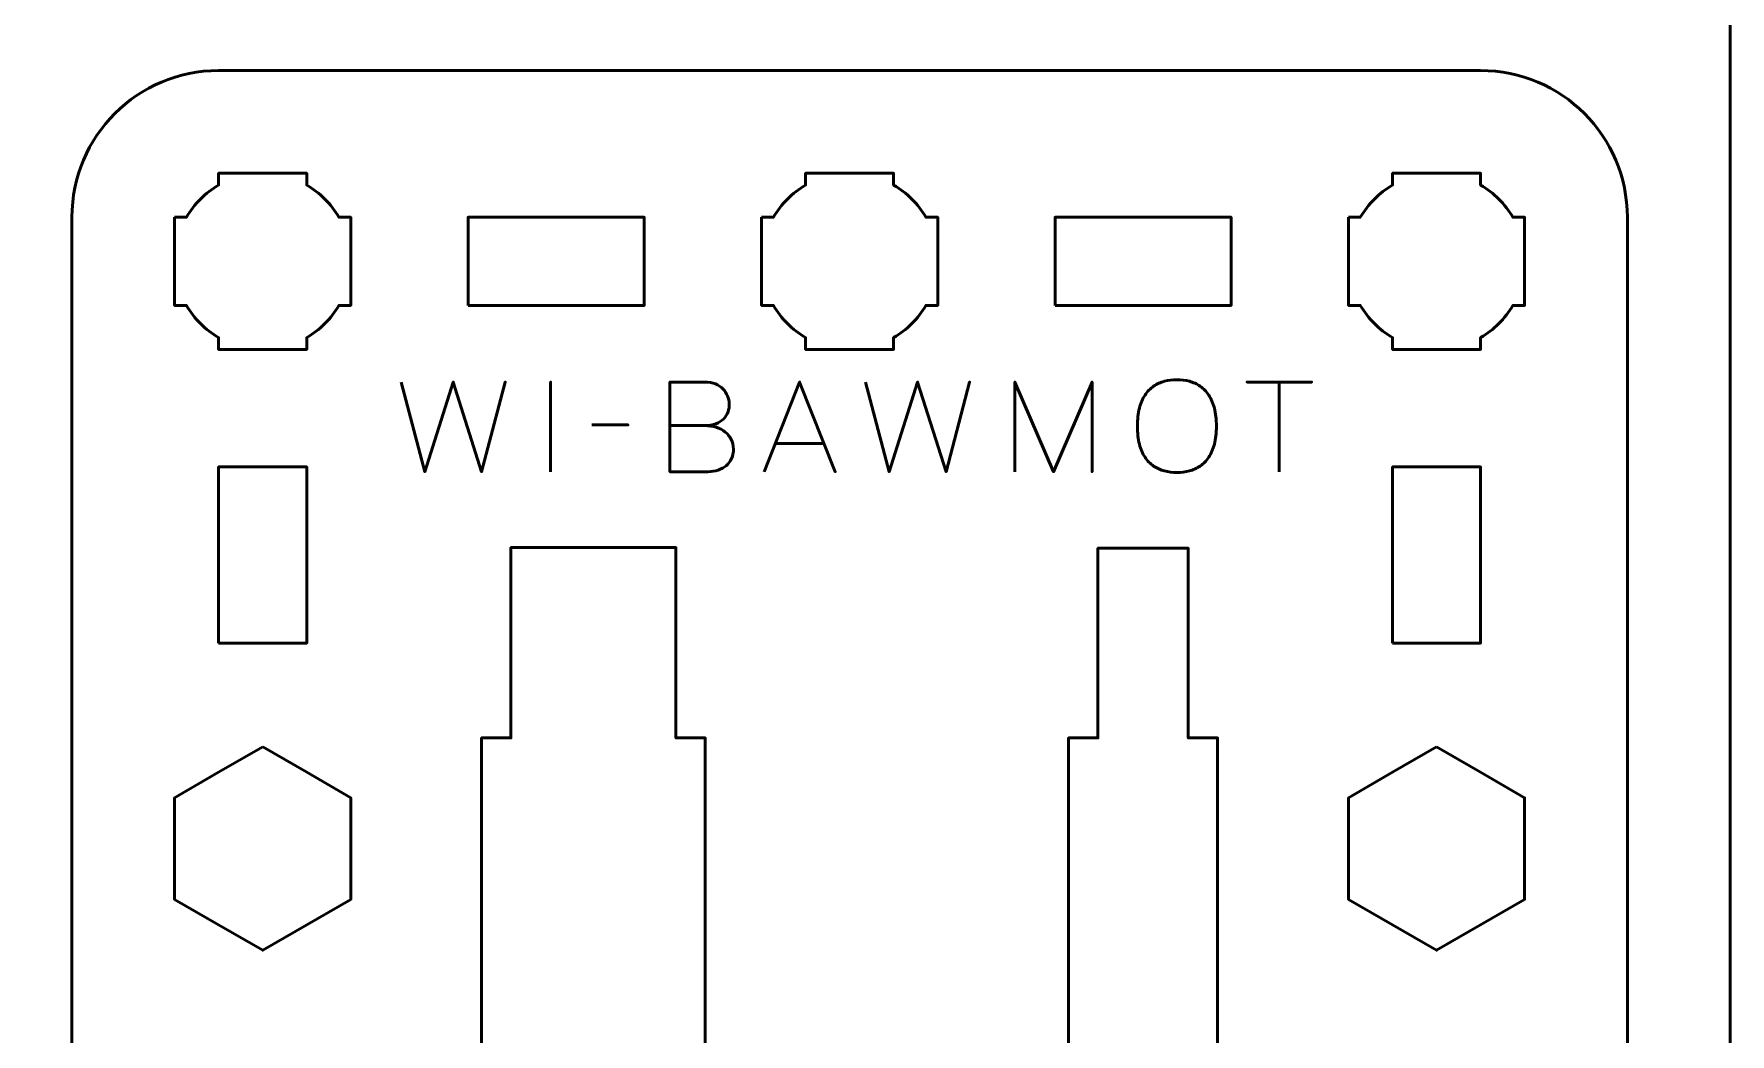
# Model space of a CAD drawing. Header units: centimetres. Extents: x -21 to 0, y -29.7 to 0.
# Drawn here: x -5.78 to 0, y -26.28 to -22.88 of the extents above; entities that cross this region are included whole.
import ezdxf

# ---------------------------------------------------------------- set-up
doc = ezdxf.new("R2010")
doc.units = ezdxf.units.CM
doc.header["$MEASUREMENT"] = 0
doc.layers.add('Layer 1', color=7, linetype='Continuous')

msp = doc.modelspace()

# ---------------------------------------------------------------- linework, layer by layer
at = {"layer": 'Layer 1', "lineweight": 53}
for points in [[(-4.3, -23.8), (-3.7, -23.8), (-3.7, -23.5), (-4.3, -23.5), (-4.3, -23.8)], [(-2.3, -23.8), (-1.7, -23.8), (-1.7, -23.5), (-2.3, -23.5), (-2.3, -23.8)], [(-5.15, -24.95), (-4.85, -24.95), (-4.85, -24.35), (-5.15, -24.35), (-5.15, -24.95)], [(-1.15, -24.95), (-0.85, -24.95), (-0.85, -24.35), (-1.15, -24.35), (-1.15, -24.95)]]:
    msp.add_lwpolyline(points, close=True, dxfattribs=at)
at = {"layer": 'Layer 1', "color": 1, "lineweight": 53}
msp.add_open_spline([(-21.00003, -29.19995), (-21.00003, -29.19995), (-21.00003, -8.29992), (-21.00003, -8.29992), (-21.00003, -8.29992), (-21.00003, -8.21709), (-20.93286, -8.14992), (-20.85003, -8.14992), (-20.85003, -8.14992), (-20.7672, -8.14992), (-20.70003, -8.08275), (-20.70003, -7.99992), (-20.70003, -7.99992), (-20.70003, -7.91709), (-20.7672, -7.84992), (-20.85003, -7.84992), (-20.85003, -7.84992), (-20.93286, -7.84992), (-21.00003, -7.78275), (-21.00003, -7.69992), (-21.00003, -7.69992), (-21.00003, -7.61709), (-20.93286, -7.54992), (-20.85003, -7.54992), (-20.85003, -7.54992), (-20.7672, -7.54992), (-20.70003, -7.48275), (-20.70003, -7.39992), (-20.70003, -7.39992), (-20.70003, -7.31709), (-20.7672, -7.24992), (-20.85003, -7.24992), (-20.85003, -7.24992), (-20.93286, -7.24992), (-21.00003, -7.18275), (-21.00003, -7.09992), (-21.00003, -7.09992), (-21.00003, -7.01709), (-20.93286, -6.94992), (-20.85003, -6.94992), (-20.85003, -6.94992), (-20.7672, -6.94992), (-20.70003, -6.88275), (-20.70003, -6.79992), (-20.70003, -6.79992), (-20.70003, -6.71709), (-20.7672, -6.64992), (-20.85003, -6.64992), (-20.85003, -6.64992), (-20.93286, -6.64992), (-21.00003, -6.58275), (-21.00003, -6.49992), (-21.00003, -6.49992), (-21.00003, -6.41709), (-20.93286, -6.34992), (-20.85003, -6.34992), (-20.85003, -6.34992), (-20.7672, -6.34992), (-20.70003, -6.28275), (-20.70003, -6.19992), (-20.70003, -6.19992), (-20.70003, -6.11709), (-20.7672, -6.04992), (-20.85003, -6.04992), (-20.85003, -6.04992), (-20.93286, -6.04992), (-21.00003, -5.98275), (-21.00003, -5.89992), (-21.00003, -5.89992), (-21.00003, -5.81709), (-20.93286, -5.74992), (-20.85003, -5.74992), (-20.85003, -5.74992), (-20.7672, -5.74992), (-20.70003, -5.68275), (-20.70003, -5.59992), (-20.70003, -5.59992), (-20.70003, -5.51709), (-20.7672, -5.44992), (-20.85003, -5.44992), (-20.85003, -5.44992), (-20.93286, -5.44992), (-21.00003, -5.38275), (-21.00003, -5.29992), (-21.00003, -5.29992), (-21.00003, -5.21709), (-20.93286, -5.14992), (-20.85003, -5.14992), (-20.85003, -5.14992), (-20.7672, -5.14992), (-20.70003, -5.08275), (-20.70003, -4.99992), (-20.70003, -4.99992), (-20.70003, -4.91709), (-20.7672, -4.84992), (-20.85003, -4.84992), (-20.85003, -4.84992), (-20.93286, -4.84992), (-21.00003, -4.78275), (-21.00003, -4.69992), (-21.00003, -4.69992), (-21.00003, -4.61709), (-20.93286, -4.54992), (-20.85003, -4.54992), (-20.85003, -4.54992), (-20.7672, -4.54992), (-20.70003, -4.48275), (-20.70003, -4.39992), (-20.70003, -4.39992), (-20.70003, -4.31709), (-20.7672, -4.24992), (-20.85003, -4.24992), (-20.85003, -4.24992), (-20.93286, -4.24992), (-21.00003, -4.18275), (-21.00003, -4.09992), (-21.00003, -4.09992), (-21.00003, -4.01709), (-20.93286, -3.94992), (-20.85003, -3.94992), (-20.85003, -3.94992), (-20.7672, -3.94992), (-20.70003, -3.88275), (-20.70003, -3.79992), (-20.70003, -3.79992), (-20.70003, -3.71709), (-20.7672, -3.64992), (-20.85003, -3.64992), (-20.85003, -3.64992), (-20.93286, -3.64992), (-21.00003, -3.58275), (-21.00003, -3.49992), (-21.00003, -3.49992), (-21.00003, -3.41709), (-20.93286, -3.34992), (-20.85003, -3.34992), (-20.85003, -3.34992), (-20.7672, -3.34992), (-20.70003, -3.28275), (-20.70003, -3.19992), (-20.70003, -3.19992), (-20.70003, -3.11709), (-20.7672, -3.04992), (-20.85003, -3.04992), (-20.85003, -3.04992), (-20.93286, -3.04992), (-21.00003, -2.98275), (-21.00003, -2.89992), (-21.00003, -2.89992), (-21.00003, -2.81709), (-20.93286, -2.74992), (-20.85003, -2.74992), (-20.85003, -2.74992), (-20.7672, -2.74992), (-20.70003, -2.68275), (-20.70003, -2.59992), (-20.70003, -2.59992), (-20.70003, -2.51709), (-20.7672, -2.44992), (-20.85003, -2.44992), (-20.85003, -2.44992), (-20.93286, -2.44992), (-21.00003, -2.38275), (-21.00003, -2.29992), (-21.00003, -2.29992), (-21.00003, -2.21709), (-20.93286, -2.14992), (-20.85003, -2.14992), (-20.85003, -2.14992), (-20.7672, -2.14992), (-20.70003, -2.08275), (-20.70003, -1.99992), (-20.70003, -1.99992), (-20.70003, -1.91709), (-20.7672, -1.84992), (-20.85003, -1.84992), (-20.85003, -1.84992), (-20.93286, -1.84992), (-21.00003, -1.78275), (-21.00003, -1.69992), (-21.00003, -1.69992), (-21.00003, -1.61709), (-20.93286, -1.54992), (-20.85003, -1.54992), (-20.85003, -1.54992), (-20.7672, -1.54992), (-20.70003, -1.48275), (-20.70003, -1.39992), (-20.70003, -1.39992), (-20.70003, -1.31709), (-20.7672, -1.24992), (-20.85003, -1.24992), (-20.85003, -1.24992), (-20.93286, -1.24992), (-21.00003, -1.18275), (-21.00003, -1.09992), (-21.00003, -1.09992), (-21.00003, -1.09992), (-21.00003, -0.49992), (-21.00003, -0.49992), (-21.00003, -0.49992), (-21.00003, -0.22295), (-20.77694, 0.00004), (-20.49994, 0.00004), (-20.49994, 0.00004), (-20.49994, 0.00004), (-0.50008, 0.00004), (-0.50008, 0.00004), (-0.50008, 0.00004), (-0.22294, 0.00004), (0.00002, -0.22295), (0.00002, -0.49992), (0.00002, -0.49992), (0.00002, -0.49992), (0.00002, -29.19995), (0.00002, -29.19995), (0.00002, -29.19995), (0.00002, -29.47695), (-0.22294, -29.70004), (-0.50008, -29.70004), (-0.50008, -29.70004), (-0.50008, -29.70004), (-20.49994, -29.70004), (-20.49994, -29.70004), (-20.49994, -29.70004), (-20.77694, -29.70004), (-21.00003, -29.47695), (-21.00003, -29.19995)], degree=3, knots=[0, 0, 0, 0, 0.0175439, 0.0175439, 0.0175439, 0.0175439, 0.0350877, 0.0350877, 0.0350877, 0.0350877, 0.0526316, 0.0526316, 0.0526316, 0.0526316, 0.0701754, 0.0701754, 0.0701754, 0.0701754, 0.0877193, 0.0877193, 0.0877193, 0.0877193, 0.1052632, 0.1052632, 0.1052632, 0.1052632, 0.122807, 0.122807, 0.122807, 0.122807, 0.1403509, 0.1403509, 0.1403509, 0.1403509, 0.1578947, 0.1578947, 0.1578947, 0.1578947, 0.1754386, 0.1754386, 0.1754386, 0.1754386, 0.1929825, 0.1929825, 0.1929825, 0.1929825, 0.2105263, 0.2105263, 0.2105263, 0.2105263, 0.2280702, 0.2280702, 0.2280702, 0.2280702, 0.245614, 0.245614, 0.245614, 0.245614, 0.2631579, 0.2631579, 0.2631579, 0.2631579, 0.2807018, 0.2807018, 0.2807018, 0.2807018, 0.2982456, 0.2982456, 0.2982456, 0.2982456, 0.3157895, 0.3157895, 0.3157895, 0.3157895, 0.3333333, 0.3333333, 0.3333333, 0.3333333, 0.3508772, 0.3508772, 0.3508772, 0.3508772, 0.3684211, 0.3684211, 0.3684211, 0.3684211, 0.3859649, 0.3859649, 0.3859649, 0.3859649, 0.4035088, 0.4035088, 0.4035088, 0.4035088, 0.4210526, 0.4210526, 0.4210526, 0.4210526, 0.4385965, 0.4385965, 0.4385965, 0.4385965, 0.4561404, 0.4561404, 0.4561404, 0.4561404, 0.4736842, 0.4736842, 0.4736842, 0.4736842, 0.4912281, 0.4912281, 0.4912281, 0.4912281, 0.5087719, 0.5087719, 0.5087719, 0.5087719, 0.5263158, 0.5263158, 0.5263158, 0.5263158, 0.5438596, 0.5438596, 0.5438596, 0.5438596, 0.5614035, 0.5614035, 0.5614035, 0.5614035, 0.5789474, 0.5789474, 0.5789474, 0.5789474, 0.5964912, 0.5964912, 0.5964912, 0.5964912, 0.6140351, 0.6140351, 0.6140351, 0.6140351, 0.6315789, 0.6315789, 0.6315789, 0.6315789, 0.6491228, 0.6491228, 0.6491228, 0.6491228, 0.6666667, 0.6666667, 0.6666667, 0.6666667, 0.6842105, 0.6842105, 0.6842105, 0.6842105, 0.7017544, 0.7017544, 0.7017544, 0.7017544, 0.7192982, 0.7192982, 0.7192982, 0.7192982, 0.7368421, 0.7368421, 0.7368421, 0.7368421, 0.754386, 0.754386, 0.754386, 0.754386, 0.7719298, 0.7719298, 0.7719298, 0.7719298, 0.7894737, 0.7894737, 0.7894737, 0.7894737, 0.8070175, 0.8070175, 0.8070175, 0.8070175, 0.8245614, 0.8245614, 0.8245614, 0.8245614, 0.8421053, 0.8421053, 0.8421053, 0.8421053, 0.8596491, 0.8596491, 0.8596491, 0.8596491, 0.877193, 0.877193, 0.877193, 0.877193, 0.8947368, 0.8947368, 0.8947368, 0.8947368, 0.9122807, 0.9122807, 0.9122807, 0.9122807, 0.9298246, 0.9298246, 0.9298246, 0.9298246, 0.9473684, 0.9473684, 0.9473684, 0.9473684, 0.9649123, 0.9649123, 0.9649123, 0.9649123, 0.9824561, 0.9824561, 0.9824561, 0.9824561, 1, 1, 1, 1], dxfattribs=at)
at = {"layer": 'Layer 1', "color": 3, "lineweight": 53}
msp.add_open_spline([(-1.746, -28.3), (-1.746, -28.3), (-0.85, -28.3), (-0.85, -28.3), (-0.85, -28.3), (-0.57391, -28.3), (-0.35, -28.07609), (-0.35, -27.8), (-0.35, -27.8), (-0.35, -27.8), (-0.35, -23.5), (-0.35, -23.5), (-0.35, -23.5), (-0.35, -23.22391), (-0.57391, -23), (-0.85, -23), (-0.85, -23), (-0.85, -23), (-5.15, -23), (-5.15, -23), (-5.15, -23), (-5.42609, -23), (-5.65, -23.22391), (-5.65, -23.5), (-5.65, -23.5), (-5.65, -23.5), (-5.65, -27.8), (-5.65, -27.8), (-5.65, -27.8), (-5.65, -28.07609), (-5.42609, -28.3), (-5.15, -28.3), (-5.15, -28.3), (-5.15, -28.3), (-5.15, -28.3), (-5.15, -28.3), (-5.15, -28.3), (-5.15, -28.21717), (-5.08283, -28.15), (-5, -28.15), (-5, -28.15), (-4.91717, -28.15), (-4.85, -28.21717), (-4.85, -28.3), (-4.85, -28.3), (-4.85, -28.3), (-4.508, -28.3), (-4.508, -28.3), (-4.508, -28.3), (-4.508, -28.3), (-4.508, -26.92699), (-4.508, -26.92699), (-4.508, -26.92699), (-4.508, -26.92699), (-4.762, -26.92699), (-4.762, -26.92699), (-4.762, -26.92699), (-4.762, -26.92699), (-4.762, -26.67299), (-4.762, -26.67299), (-4.762, -26.67299), (-4.762, -26.67299), (-4.254, -26.67299), (-4.254, -26.67299), (-4.254, -26.67299), (-4.254, -26.67299), (-4.254, -25.27299), (-4.254, -25.27299), (-4.254, -25.27299), (-4.254, -25.27299), (-4.154, -25.27302), (-4.154, -25.27302), (-4.154, -25.27302), (-4.154, -25.27302), (-4.154, -25.04998), (-4.154, -25.04998), (-4.154, -25.04998), (-4.154, -25.04998), (-4.154, -24.625), (-4.154, -24.625), (-4.154, -24.625), (-4.154, -24.625), (-3.592, -24.62501), (-3.592, -24.62501), (-3.592, -24.62501), (-3.592, -24.62501), (-3.592, -25.04998), (-3.592, -25.04998), (-3.592, -25.04998), (-3.592, -25.04998), (-3.592, -25.27302), (-3.592, -25.27302), (-3.592, -25.27302), (-3.592, -25.27302), (-3.492, -25.27299), (-3.492, -25.27299), (-3.492, -25.27299), (-3.492, -25.27299), (-3.492, -26.67299), (-3.492, -26.67299), (-3.492, -26.67299), (-3.492, -26.67299), (-3.238, -26.67299), (-3.238, -26.67299), (-3.238, -26.67299), (-3.238, -26.67299), (-3.238, -26.92699), (-3.238, -26.92699), (-3.238, -26.92699), (-3.238, -26.92699), (-3.492, -26.92699), (-3.492, -26.92699), (-3.492, -26.92699), (-3.492, -26.92699), (-3.492, -28.3), (-3.492, -28.3), (-3.492, -28.3), (-3.492, -28.3), (-2.254, -28.3), (-2.254, -28.3), (-2.254, -28.3), (-2.254, -28.3), (-2.254, -26.92699), (-2.254, -26.92699), (-2.254, -26.92699), (-2.254, -26.92699), (-2.508, -26.92699), (-2.508, -26.92699), (-2.508, -26.92699), (-2.508, -26.92699), (-2.508, -26.67299), (-2.508, -26.67299), (-2.508, -26.67299), (-2.508, -26.67299), (-2.254, -26.67299), (-2.254, -26.67299), (-2.254, -26.67299), (-2.254, -26.67299), (-2.254, -25.27299), (-2.254, -25.27299), (-2.254, -25.27299), (-2.254, -25.27299), (-2.154, -25.27302), (-2.154, -25.27302), (-2.154, -25.27302), (-2.154, -25.27302), (-2.154, -25.04998), (-2.154, -25.04998), (-2.154, -25.04998), (-2.154, -25.04998), (-2.15399, -24.627), (-2.15399, -24.627), (-2.15399, -24.627), (-2.15399, -24.627), (-1.84599, -24.62701), (-1.84599, -24.62701), (-1.84599, -24.62701), (-1.84599, -24.62701), (-1.846, -25.04998), (-1.846, -25.04998), (-1.846, -25.04998), (-1.846, -25.04998), (-1.846, -25.27302), (-1.846, -25.27302), (-1.846, -25.27302), (-1.846, -25.27302), (-1.746, -25.27299), (-1.746, -25.27299), (-1.746, -25.27299), (-1.746, -25.27299), (-1.746, -26.67299), (-1.746, -26.67299), (-1.746, -26.67299), (-1.746, -26.67299), (-1.492, -26.67299), (-1.492, -26.67299), (-1.492, -26.67299), (-1.492, -26.67299), (-1.492, -26.92699), (-1.492, -26.92699), (-1.492, -26.92699), (-1.492, -26.92699), (-1.746, -26.92699), (-1.746, -26.92699), (-1.746, -26.92699), (-1.746, -26.92699), (-1.746, -28.3), (-1.746, -28.3)], degree=3, knots=[0, 0, 0, 0, 0.0212766, 0.0212766, 0.0212766, 0.0212766, 0.0425532, 0.0425532, 0.0425532, 0.0425532, 0.0638298, 0.0638298, 0.0638298, 0.0638298, 0.0851064, 0.0851064, 0.0851064, 0.0851064, 0.106383, 0.106383, 0.106383, 0.106383, 0.1276596, 0.1276596, 0.1276596, 0.1276596, 0.1489362, 0.1489362, 0.1489362, 0.1489362, 0.1702128, 0.1702128, 0.1702128, 0.1702128, 0.1914894, 0.1914894, 0.1914894, 0.1914894, 0.212766, 0.212766, 0.212766, 0.212766, 0.2340426, 0.2340426, 0.2340426, 0.2340426, 0.2553191, 0.2553191, 0.2553191, 0.2553191, 0.2765957, 0.2765957, 0.2765957, 0.2765957, 0.2978723, 0.2978723, 0.2978723, 0.2978723, 0.3191489, 0.3191489, 0.3191489, 0.3191489, 0.3404255, 0.3404255, 0.3404255, 0.3404255, 0.3617021, 0.3617021, 0.3617021, 0.3617021, 0.3829787, 0.3829787, 0.3829787, 0.3829787, 0.4042553, 0.4042553, 0.4042553, 0.4042553, 0.4255319, 0.4255319, 0.4255319, 0.4255319, 0.4468085, 0.4468085, 0.4468085, 0.4468085, 0.4680851, 0.4680851, 0.4680851, 0.4680851, 0.4893617, 0.4893617, 0.4893617, 0.4893617, 0.5106383, 0.5106383, 0.5106383, 0.5106383, 0.5319149, 0.5319149, 0.5319149, 0.5319149, 0.5531915, 0.5531915, 0.5531915, 0.5531915, 0.5744681, 0.5744681, 0.5744681, 0.5744681, 0.5957447, 0.5957447, 0.5957447, 0.5957447, 0.6170213, 0.6170213, 0.6170213, 0.6170213, 0.6382979, 0.6382979, 0.6382979, 0.6382979, 0.6595745, 0.6595745, 0.6595745, 0.6595745, 0.6808511, 0.6808511, 0.6808511, 0.6808511, 0.7021277, 0.7021277, 0.7021277, 0.7021277, 0.7234043, 0.7234043, 0.7234043, 0.7234043, 0.7446809, 0.7446809, 0.7446809, 0.7446809, 0.7659574, 0.7659574, 0.7659574, 0.7659574, 0.787234, 0.787234, 0.787234, 0.787234, 0.8085106, 0.8085106, 0.8085106, 0.8085106, 0.8297872, 0.8297872, 0.8297872, 0.8297872, 0.8510638, 0.8510638, 0.8510638, 0.8510638, 0.8723404, 0.8723404, 0.8723404, 0.8723404, 0.893617, 0.893617, 0.893617, 0.893617, 0.9148936, 0.9148936, 0.9148936, 0.9148936, 0.9361702, 0.9361702, 0.9361702, 0.9361702, 0.9574468, 0.9574468, 0.9574468, 0.9574468, 0.9787234, 0.9787234, 0.9787234, 0.9787234, 1, 1, 1, 1], dxfattribs=at)
at = {"layer": 'Layer 1', "lineweight": 53}
for points, knots in [([(-5.3, -23.5), (-5.3, -23.5), (-5.25985, -23.5), (-5.25985, -23.5), (-5.25985, -23.5), (-5.2335, -23.45447), (-5.19553, -23.4165), (-5.15, -23.39015), (-5.15, -23.39015), (-5.15, -23.39015), (-5.15, -23.35), (-5.15, -23.35), (-5.15, -23.35), (-5.15, -23.35), (-5, -23.35), (-5, -23.35), (-5, -23.35), (-5, -23.35), (-4.85, -23.35), (-4.85, -23.35), (-4.85, -23.35), (-4.85, -23.35), (-4.85, -23.39015), (-4.85, -23.39015), (-4.85, -23.39015), (-4.80447, -23.4165), (-4.7665, -23.45447), (-4.74015, -23.5), (-4.74015, -23.5), (-4.74015, -23.5), (-4.7, -23.5), (-4.7, -23.5), (-4.7, -23.5), (-4.7, -23.5), (-4.7, -23.65), (-4.7, -23.65), (-4.7, -23.65), (-4.7, -23.65), (-4.7, -23.8), (-4.7, -23.8), (-4.7, -23.8), (-4.7, -23.8), (-4.74015, -23.8), (-4.74015, -23.8), (-4.74015, -23.8), (-4.7665, -23.84553), (-4.80447, -23.8835), (-4.85, -23.90985), (-4.85, -23.90985), (-4.85, -23.90985), (-4.85, -23.95), (-4.85, -23.95), (-4.85, -23.95), (-4.85, -23.95), (-5, -23.95), (-5, -23.95), (-5, -23.95), (-5, -23.95), (-5.15, -23.95), (-5.15, -23.95), (-5.15, -23.95), (-5.15, -23.95), (-5.15, -23.90985), (-5.15, -23.90985), (-5.15, -23.90985), (-5.19553, -23.8835), (-5.2335, -23.84553), (-5.25985, -23.8), (-5.25985, -23.8), (-5.25985, -23.8), (-5.3, -23.8), (-5.3, -23.8), (-5.3, -23.8), (-5.3, -23.8), (-5.3, -23.65), (-5.3, -23.65), (-5.3, -23.65), (-5.3, -23.65), (-5.3, -23.5), (-5.3, -23.5)], [0, 0, 0, 0, 0.05, 0.05, 0.05, 0.05, 0.1, 0.1, 0.1, 0.1, 0.15, 0.15, 0.15, 0.15, 0.2, 0.2, 0.2, 0.2, 0.25, 0.25, 0.25, 0.25, 0.3, 0.3, 0.3, 0.3, 0.35, 0.35, 0.35, 0.35, 0.4, 0.4, 0.4, 0.4, 0.45, 0.45, 0.45, 0.45, 0.5, 0.5, 0.5, 0.5, 0.55, 0.55, 0.55, 0.55, 0.6, 0.6, 0.6, 0.6, 0.65, 0.65, 0.65, 0.65, 0.7, 0.7, 0.7, 0.7, 0.75, 0.75, 0.75, 0.75, 0.8, 0.8, 0.8, 0.8, 0.85, 0.85, 0.85, 0.85, 0.9, 0.9, 0.9, 0.9, 0.95, 0.95, 0.95, 0.95, 1, 1, 1, 1]), ([(-3.3, -23.5), (-3.3, -23.5), (-3.25985, -23.5), (-3.25985, -23.5), (-3.25985, -23.5), (-3.2335, -23.45447), (-3.19553, -23.4165), (-3.15, -23.39015), (-3.15, -23.39015), (-3.15, -23.39015), (-3.15, -23.35), (-3.15, -23.35), (-3.15, -23.35), (-3.15, -23.35), (-3, -23.35), (-3, -23.35), (-3, -23.35), (-3, -23.35), (-2.85, -23.35), (-2.85, -23.35), (-2.85, -23.35), (-2.85, -23.35), (-2.85, -23.39015), (-2.85, -23.39015), (-2.85, -23.39015), (-2.80447, -23.4165), (-2.7665, -23.45447), (-2.74015, -23.5), (-2.74015, -23.5), (-2.74015, -23.5), (-2.7, -23.5), (-2.7, -23.5), (-2.7, -23.5), (-2.7, -23.5), (-2.7, -23.65), (-2.7, -23.65), (-2.7, -23.65), (-2.7, -23.65), (-2.7, -23.8), (-2.7, -23.8), (-2.7, -23.8), (-2.7, -23.8), (-2.74015, -23.8), (-2.74015, -23.8), (-2.74015, -23.8), (-2.7665, -23.84553), (-2.80447, -23.8835), (-2.85, -23.90985), (-2.85, -23.90985), (-2.85, -23.90985), (-2.85, -23.95), (-2.85, -23.95), (-2.85, -23.95), (-2.85, -23.95), (-3, -23.95), (-3, -23.95), (-3, -23.95), (-3, -23.95), (-3.15, -23.95), (-3.15, -23.95), (-3.15, -23.95), (-3.15, -23.95), (-3.15, -23.90985), (-3.15, -23.90985), (-3.15, -23.90985), (-3.19553, -23.8835), (-3.2335, -23.84553), (-3.25985, -23.8), (-3.25985, -23.8), (-3.25985, -23.8), (-3.3, -23.8), (-3.3, -23.8), (-3.3, -23.8), (-3.3, -23.8), (-3.3, -23.65), (-3.3, -23.65), (-3.3, -23.65), (-3.3, -23.65), (-3.3, -23.5), (-3.3, -23.5)], [0, 0, 0, 0, 0.05, 0.05, 0.05, 0.05, 0.1, 0.1, 0.1, 0.1, 0.15, 0.15, 0.15, 0.15, 0.2, 0.2, 0.2, 0.2, 0.25, 0.25, 0.25, 0.25, 0.3, 0.3, 0.3, 0.3, 0.35, 0.35, 0.35, 0.35, 0.4, 0.4, 0.4, 0.4, 0.45, 0.45, 0.45, 0.45, 0.5, 0.5, 0.5, 0.5, 0.55, 0.55, 0.55, 0.55, 0.6, 0.6, 0.6, 0.6, 0.65, 0.65, 0.65, 0.65, 0.7, 0.7, 0.7, 0.7, 0.75, 0.75, 0.75, 0.75, 0.8, 0.8, 0.8, 0.8, 0.85, 0.85, 0.85, 0.85, 0.9, 0.9, 0.9, 0.9, 0.95, 0.95, 0.95, 0.95, 1, 1, 1, 1]), ([(-1.3, -23.5), (-1.3, -23.5), (-1.25985, -23.5), (-1.25985, -23.5), (-1.25985, -23.5), (-1.2335, -23.45447), (-1.19553, -23.4165), (-1.15, -23.39015), (-1.15, -23.39015), (-1.15, -23.39015), (-1.15, -23.35), (-1.15, -23.35), (-1.15, -23.35), (-1.15, -23.35), (-1, -23.35), (-1, -23.35), (-1, -23.35), (-1, -23.35), (-0.85, -23.35), (-0.85, -23.35), (-0.85, -23.35), (-0.85, -23.35), (-0.85, -23.39015), (-0.85, -23.39015), (-0.85, -23.39015), (-0.80447, -23.4165), (-0.7665, -23.45447), (-0.74015, -23.5), (-0.74015, -23.5), (-0.74015, -23.5), (-0.7, -23.5), (-0.7, -23.5), (-0.7, -23.5), (-0.7, -23.5), (-0.7, -23.65), (-0.7, -23.65), (-0.7, -23.65), (-0.7, -23.65), (-0.7, -23.8), (-0.7, -23.8), (-0.7, -23.8), (-0.7, -23.8), (-0.74015, -23.8), (-0.74015, -23.8), (-0.74015, -23.8), (-0.7665, -23.84553), (-0.80447, -23.8835), (-0.85, -23.90985), (-0.85, -23.90985), (-0.85, -23.90985), (-0.85, -23.95), (-0.85, -23.95), (-0.85, -23.95), (-0.85, -23.95), (-1, -23.95), (-1, -23.95), (-1, -23.95), (-1, -23.95), (-1.15, -23.95), (-1.15, -23.95), (-1.15, -23.95), (-1.15, -23.95), (-1.15, -23.90985), (-1.15, -23.90985), (-1.15, -23.90985), (-1.19553, -23.8835), (-1.2335, -23.84553), (-1.25985, -23.8), (-1.25985, -23.8), (-1.25985, -23.8), (-1.3, -23.8), (-1.3, -23.8), (-1.3, -23.8), (-1.3, -23.8), (-1.3, -23.65), (-1.3, -23.65), (-1.3, -23.65), (-1.3, -23.65), (-1.3, -23.5), (-1.3, -23.5)], [0, 0, 0, 0, 0.05, 0.05, 0.05, 0.05, 0.1, 0.1, 0.1, 0.1, 0.15, 0.15, 0.15, 0.15, 0.2, 0.2, 0.2, 0.2, 0.25, 0.25, 0.25, 0.25, 0.3, 0.3, 0.3, 0.3, 0.35, 0.35, 0.35, 0.35, 0.4, 0.4, 0.4, 0.4, 0.45, 0.45, 0.45, 0.45, 0.5, 0.5, 0.5, 0.5, 0.55, 0.55, 0.55, 0.55, 0.6, 0.6, 0.6, 0.6, 0.65, 0.65, 0.65, 0.65, 0.7, 0.7, 0.7, 0.7, 0.75, 0.75, 0.75, 0.75, 0.8, 0.8, 0.8, 0.8, 0.85, 0.85, 0.85, 0.85, 0.9, 0.9, 0.9, 0.9, 0.95, 0.95, 0.95, 0.95, 1, 1, 1, 1]), ([(-5, -25.30359), (-5, -25.30359), (-4.85, -25.39019), (-4.85, -25.39019), (-4.85, -25.39019), (-4.85, -25.39019), (-4.7, -25.47679), (-4.7, -25.47679), (-4.7, -25.47679), (-4.7, -25.47679), (-4.7, -25.65), (-4.7, -25.65), (-4.7, -25.65), (-4.7, -25.65), (-4.7, -25.82321), (-4.7, -25.82321), (-4.7, -25.82321), (-4.7, -25.82321), (-4.85, -25.90981), (-4.85, -25.90981), (-4.85, -25.90981), (-4.85, -25.90981), (-5, -25.99641), (-5, -25.99641), (-5, -25.99641), (-5, -25.99641), (-5.15, -25.90981), (-5.15, -25.90981), (-5.15, -25.90981), (-5.15, -25.90981), (-5.3, -25.82321), (-5.3, -25.82321), (-5.3, -25.82321), (-5.3, -25.82321), (-5.3, -25.65), (-5.3, -25.65), (-5.3, -25.65), (-5.3, -25.65), (-5.3, -25.47679), (-5.3, -25.47679), (-5.3, -25.47679), (-5.3, -25.47679), (-5.15, -25.39019), (-5.15, -25.39019), (-5.15, -25.39019), (-5.15, -25.39019), (-5, -25.30359), (-5, -25.30359)], [0, 0, 0, 0, 0.0833333, 0.0833333, 0.0833333, 0.0833333, 0.1666667, 0.1666667, 0.1666667, 0.1666667, 0.25, 0.25, 0.25, 0.25, 0.3333333, 0.3333333, 0.3333333, 0.3333333, 0.4166667, 0.4166667, 0.4166667, 0.4166667, 0.5, 0.5, 0.5, 0.5, 0.5833333, 0.5833333, 0.5833333, 0.5833333, 0.6666667, 0.6666667, 0.6666667, 0.6666667, 0.75, 0.75, 0.75, 0.75, 0.8333333, 0.8333333, 0.8333333, 0.8333333, 0.9166667, 0.9166667, 0.9166667, 0.9166667, 1, 1, 1, 1]), ([(-1, -25.30359), (-1, -25.30359), (-0.85, -25.39019), (-0.85, -25.39019), (-0.85, -25.39019), (-0.85, -25.39019), (-0.7, -25.47679), (-0.7, -25.47679), (-0.7, -25.47679), (-0.7, -25.47679), (-0.7, -25.65), (-0.7, -25.65), (-0.7, -25.65), (-0.7, -25.65), (-0.7, -25.82321), (-0.7, -25.82321), (-0.7, -25.82321), (-0.7, -25.82321), (-0.85, -25.90981), (-0.85, -25.90981), (-0.85, -25.90981), (-0.85, -25.90981), (-1, -25.99641), (-1, -25.99641), (-1, -25.99641), (-1, -25.99641), (-1.15, -25.90981), (-1.15, -25.90981), (-1.15, -25.90981), (-1.15, -25.90981), (-1.3, -25.82321), (-1.3, -25.82321), (-1.3, -25.82321), (-1.3, -25.82321), (-1.3, -25.65), (-1.3, -25.65), (-1.3, -25.65), (-1.3, -25.65), (-1.3, -25.47679), (-1.3, -25.47679), (-1.3, -25.47679), (-1.3, -25.47679), (-1.15, -25.39019), (-1.15, -25.39019), (-1.15, -25.39019), (-1.15, -25.39019), (-1, -25.30359), (-1, -25.30359)], [0, 0, 0, 0, 0.0833333, 0.0833333, 0.0833333, 0.0833333, 0.1666667, 0.1666667, 0.1666667, 0.1666667, 0.25, 0.25, 0.25, 0.25, 0.3333333, 0.3333333, 0.3333333, 0.3333333, 0.4166667, 0.4166667, 0.4166667, 0.4166667, 0.5, 0.5, 0.5, 0.5, 0.5833333, 0.5833333, 0.5833333, 0.5833333, 0.6666667, 0.6666667, 0.6666667, 0.6666667, 0.75, 0.75, 0.75, 0.75, 0.8333333, 0.8333333, 0.8333333, 0.8333333, 0.9166667, 0.9166667, 0.9166667, 0.9166667, 1, 1, 1, 1])]:
    msp.add_open_spline(points, degree=3, knots=knots, dxfattribs=at)
at = {"layer": 'Layer 1', "color": 5, "lineweight": 53}
for points, knots in [([(-4.52822, -24.06122), (-4.52822, -24.06122), (-4.44779, -24.36644), (-4.44779, -24.36644), (-4.44779, -24.36644), (-4.44779, -24.36644), (-4.35085, -24.06122), (-4.35085, -24.06122), (-4.35085, -24.06122), (-4.35085, -24.06122), (-4.2539, -24.36644), (-4.2539, -24.36644), (-4.2539, -24.36644), (-4.2539, -24.36644), (-4.17347, -24.06122), (-4.17347, -24.06122), (-4.17347, -24.06122), (-4.17347, -24.06122), (-4.2539, -24.36644), (-4.2539, -24.36644), (-4.2539, -24.36644), (-4.2539, -24.36644), (-4.35085, -24.06122), (-4.35085, -24.06122), (-4.35085, -24.06122), (-4.35085, -24.06122), (-4.44779, -24.36644), (-4.44779, -24.36644), (-4.44779, -24.36644), (-4.44779, -24.36644), (-4.52822, -24.06122), (-4.52822, -24.06122)], [0, 0, 0, 0, 0.125, 0.125, 0.125, 0.125, 0.25, 0.25, 0.25, 0.25, 0.375, 0.375, 0.375, 0.375, 0.5, 0.5, 0.5, 0.5, 0.625, 0.625, 0.625, 0.625, 0.75, 0.75, 0.75, 0.75, 0.875, 0.875, 0.875, 0.875, 1, 1, 1, 1]), ([(-4.01895, -24.36644), (-4.01895, -24.36644), (-4.01895, -24.06122), (-4.01895, -24.06122), (-4.01895, -24.06122), (-4.01895, -24.06122), (-4.01895, -24.36644), (-4.01895, -24.36644)], [0, 0, 0, 0, 0.5, 0.5, 0.5, 0.5, 1, 1, 1, 1]), ([(-3.61213, -24.20938), (-3.61213, -24.20938), (-3.49487, -24.20938), (-3.49487, -24.20938), (-3.49487, -24.20938), (-3.47963, -24.20931), (-3.46665, -24.2072), (-3.45571, -24.20303), (-3.45571, -24.20303), (-3.44484, -24.19894), (-3.43603, -24.19337), (-3.42918, -24.18638), (-3.42918, -24.18638), (-3.42234, -24.1794), (-3.4174, -24.1715), (-3.41429, -24.16275), (-3.41429, -24.16275), (-3.41126, -24.15407), (-3.40985, -24.14504), (-3.4102, -24.13573), (-3.4102, -24.13573), (-3.41063, -24.12641), (-3.4126, -24.11738), (-3.41613, -24.10856), (-3.41613, -24.10856), (-3.41959, -24.09974), (-3.42481, -24.09177), (-3.43165, -24.08464), (-3.43165, -24.08464), (-3.43849, -24.07752), (-3.44703, -24.07187), (-3.4574, -24.06771), (-3.4574, -24.06771), (-3.46778, -24.06348), (-3.47998, -24.06129), (-3.49402, -24.06122), (-3.49402, -24.06122), (-3.49402, -24.06122), (-3.61213, -24.06122), (-3.61213, -24.06122), (-3.61213, -24.06122), (-3.61213, -24.06122), (-3.61213, -24.36644), (-3.61213, -24.36644), (-3.61213, -24.36644), (-3.61213, -24.36644), (-3.48217, -24.36644), (-3.48217, -24.36644), (-3.48217, -24.36644), (-3.47003, -24.36644), (-3.45874, -24.36468), (-3.4483, -24.36122), (-3.4483, -24.36122), (-3.43786, -24.35769), (-3.42876, -24.35268), (-3.42086, -24.34598), (-3.42086, -24.34598), (-3.41302, -24.33935), (-3.40689, -24.3313), (-3.40251, -24.32178), (-3.40251, -24.32178), (-3.39814, -24.31225), (-3.39588, -24.30146), (-3.39581, -24.28939), (-3.39581, -24.28939), (-3.39609, -24.27726), (-3.39863, -24.26632), (-3.4035, -24.25652), (-3.4035, -24.25652), (-3.40837, -24.24671), (-3.41514, -24.23831), (-3.42389, -24.23126), (-3.42389, -24.23126), (-3.43264, -24.22427), (-3.44308, -24.21884), (-3.45508, -24.2151), (-3.45508, -24.2151), (-3.46707, -24.21136), (-3.48033, -24.20946), (-3.49487, -24.20938), (-3.49487, -24.20938), (-3.48033, -24.20946), (-3.46707, -24.21136), (-3.45508, -24.2151), (-3.45508, -24.2151), (-3.44308, -24.21884), (-3.43264, -24.22427), (-3.42389, -24.23126), (-3.42389, -24.23126), (-3.41514, -24.23831), (-3.40837, -24.24671), (-3.4035, -24.25652), (-3.4035, -24.25652), (-3.39863, -24.26632), (-3.39609, -24.27726), (-3.39581, -24.28939), (-3.39581, -24.28939), (-3.39588, -24.30146), (-3.39814, -24.31225), (-3.40251, -24.32178), (-3.40251, -24.32178), (-3.40689, -24.3313), (-3.41302, -24.33935), (-3.42086, -24.34598), (-3.42086, -24.34598), (-3.42876, -24.35268), (-3.43786, -24.35769), (-3.4483, -24.36122), (-3.4483, -24.36122), (-3.45874, -24.36468), (-3.47003, -24.36644), (-3.48217, -24.36644), (-3.48217, -24.36644), (-3.48217, -24.36644), (-3.61213, -24.36644), (-3.61213, -24.36644), (-3.61213, -24.36644), (-3.61213, -24.36644), (-3.61213, -24.06122), (-3.61213, -24.06122), (-3.61213, -24.06122), (-3.61213, -24.06122), (-3.49402, -24.06122), (-3.49402, -24.06122), (-3.49402, -24.06122), (-3.47998, -24.06129), (-3.46778, -24.06348), (-3.4574, -24.06771), (-3.4574, -24.06771), (-3.44703, -24.07187), (-3.43849, -24.07752), (-3.43165, -24.08464), (-3.43165, -24.08464), (-3.42481, -24.09177), (-3.41959, -24.09974), (-3.41613, -24.10856), (-3.41613, -24.10856), (-3.4126, -24.11738), (-3.41063, -24.12641), (-3.4102, -24.13573), (-3.4102, -24.13573), (-3.40985, -24.14504), (-3.41126, -24.15407), (-3.41429, -24.16275), (-3.41429, -24.16275), (-3.4174, -24.1715), (-3.42234, -24.1794), (-3.42918, -24.18638), (-3.42918, -24.18638), (-3.43603, -24.19337), (-3.44484, -24.19894), (-3.45571, -24.20303), (-3.45571, -24.20303), (-3.46665, -24.2072), (-3.47963, -24.20931), (-3.49487, -24.20938), (-3.49487, -24.20938), (-3.49487, -24.20938), (-3.61213, -24.20938), (-3.61213, -24.20938)], [0, 0, 0, 0, 0.025, 0.025, 0.025, 0.025, 0.05, 0.05, 0.05, 0.05, 0.075, 0.075, 0.075, 0.075, 0.1, 0.1, 0.1, 0.1, 0.125, 0.125, 0.125, 0.125, 0.15, 0.15, 0.15, 0.15, 0.175, 0.175, 0.175, 0.175, 0.2, 0.2, 0.2, 0.2, 0.225, 0.225, 0.225, 0.225, 0.25, 0.25, 0.25, 0.25, 0.275, 0.275, 0.275, 0.275, 0.3, 0.3, 0.3, 0.3, 0.325, 0.325, 0.325, 0.325, 0.35, 0.35, 0.35, 0.35, 0.375, 0.375, 0.375, 0.375, 0.4, 0.4, 0.4, 0.4, 0.425, 0.425, 0.425, 0.425, 0.45, 0.45, 0.45, 0.45, 0.475, 0.475, 0.475, 0.475, 0.5, 0.5, 0.5, 0.5, 0.525, 0.525, 0.525, 0.525, 0.55, 0.55, 0.55, 0.55, 0.575, 0.575, 0.575, 0.575, 0.6, 0.6, 0.6, 0.6, 0.625, 0.625, 0.625, 0.625, 0.65, 0.65, 0.65, 0.65, 0.675, 0.675, 0.675, 0.675, 0.7, 0.7, 0.7, 0.7, 0.725, 0.725, 0.725, 0.725, 0.75, 0.75, 0.75, 0.75, 0.775, 0.775, 0.775, 0.775, 0.8, 0.8, 0.8, 0.8, 0.825, 0.825, 0.825, 0.825, 0.85, 0.85, 0.85, 0.85, 0.875, 0.875, 0.875, 0.875, 0.9, 0.9, 0.9, 0.9, 0.925, 0.925, 0.925, 0.925, 0.95, 0.95, 0.95, 0.95, 0.975, 0.975, 0.975, 0.975, 1, 1, 1, 1]), ([(-3.29167, -24.36644), (-3.29167, -24.36644), (-3.1706, -24.06122), (-3.1706, -24.06122), (-3.1706, -24.06122), (-3.1706, -24.06122), (-3.0491, -24.36644), (-3.0491, -24.36644), (-3.0491, -24.36644), (-3.0491, -24.36644), (-3.1706, -24.06122), (-3.1706, -24.06122), (-3.1706, -24.06122), (-3.1706, -24.06122), (-3.29167, -24.36644), (-3.29167, -24.36644)], [0, 0, 0, 0, 0.25, 0.25, 0.25, 0.25, 0.5, 0.5, 0.5, 0.5, 0.75, 0.75, 0.75, 0.75, 1, 1, 1, 1]), ([(-2.94581, -24.06122), (-2.94581, -24.06122), (-2.86538, -24.36644), (-2.86538, -24.36644), (-2.86538, -24.36644), (-2.86538, -24.36644), (-2.76844, -24.06122), (-2.76844, -24.06122), (-2.76844, -24.06122), (-2.76844, -24.06122), (-2.67149, -24.36644), (-2.67149, -24.36644), (-2.67149, -24.36644), (-2.67149, -24.36644), (-2.59106, -24.06122), (-2.59106, -24.06122), (-2.59106, -24.06122), (-2.59106, -24.06122), (-2.67149, -24.36644), (-2.67149, -24.36644), (-2.67149, -24.36644), (-2.67149, -24.36644), (-2.76844, -24.06122), (-2.76844, -24.06122), (-2.76844, -24.06122), (-2.76844, -24.06122), (-2.86538, -24.36644), (-2.86538, -24.36644), (-2.86538, -24.36644), (-2.86538, -24.36644), (-2.94581, -24.06122), (-2.94581, -24.06122)], [0, 0, 0, 0, 0.125, 0.125, 0.125, 0.125, 0.25, 0.25, 0.25, 0.25, 0.375, 0.375, 0.375, 0.375, 0.5, 0.5, 0.5, 0.5, 0.625, 0.625, 0.625, 0.625, 0.75, 0.75, 0.75, 0.75, 0.875, 0.875, 0.875, 0.875, 1, 1, 1, 1]), ([(-2.43654, -24.36644), (-2.43654, -24.36644), (-2.43654, -24.06122), (-2.43654, -24.06122), (-2.43654, -24.06122), (-2.43654, -24.06122), (-2.30531, -24.36644), (-2.30531, -24.36644), (-2.30531, -24.36644), (-2.30531, -24.36644), (-2.17365, -24.06122), (-2.17365, -24.06122), (-2.17365, -24.06122), (-2.17365, -24.06122), (-2.17365, -24.36644), (-2.17365, -24.36644), (-2.17365, -24.36644), (-2.17365, -24.36644), (-2.17365, -24.06122), (-2.17365, -24.06122), (-2.17365, -24.06122), (-2.17365, -24.06122), (-2.30531, -24.36644), (-2.30531, -24.36644), (-2.30531, -24.36644), (-2.30531, -24.36644), (-2.43654, -24.06122), (-2.43654, -24.06122), (-2.43654, -24.06122), (-2.43654, -24.06122), (-2.43654, -24.36644), (-2.43654, -24.36644)], [0, 0, 0, 0, 0.125, 0.125, 0.125, 0.125, 0.25, 0.25, 0.25, 0.25, 0.375, 0.375, 0.375, 0.375, 0.5, 0.5, 0.5, 0.5, 0.625, 0.625, 0.625, 0.625, 0.75, 0.75, 0.75, 0.75, 0.875, 0.875, 0.875, 0.875, 1, 1, 1, 1]), ([(-1.88494, -24.36898), (-1.87005, -24.36905), (-1.85594, -24.36729), (-1.84247, -24.36383), (-1.84247, -24.36383), (-1.82906, -24.3603), (-1.81679, -24.3548), (-1.80557, -24.34718), (-1.80557, -24.34718), (-1.79435, -24.33963), (-1.78461, -24.32968), (-1.77636, -24.3174), (-1.77636, -24.3174), (-1.7681, -24.30513), (-1.76175, -24.29024), (-1.75724, -24.27274), (-1.75724, -24.27274), (-1.75265, -24.25525), (-1.75039, -24.23485), (-1.75032, -24.2115), (-1.75032, -24.2115), (-1.75039, -24.18815), (-1.75265, -24.16776), (-1.75724, -24.15019), (-1.75724, -24.15019), (-1.76175, -24.13262), (-1.7681, -24.11766), (-1.77636, -24.10532), (-1.77636, -24.10532), (-1.78461, -24.09297), (-1.79435, -24.08295), (-1.80557, -24.07526), (-1.80557, -24.07526), (-1.81679, -24.06757), (-1.82906, -24.062), (-1.84247, -24.0584), (-1.84247, -24.0584), (-1.85594, -24.05487), (-1.87005, -24.05311), (-1.88494, -24.05318), (-1.88494, -24.05318), (-1.89983, -24.05311), (-1.91394, -24.05487), (-1.92742, -24.0584), (-1.92742, -24.0584), (-1.94082, -24.062), (-1.9531, -24.06757), (-1.96432, -24.07526), (-1.96432, -24.07526), (-1.97553, -24.08295), (-1.98527, -24.09297), (-1.99353, -24.10532), (-1.99353, -24.10532), (-2.00178, -24.11766), (-2.00813, -24.13262), (-2.01265, -24.15019), (-2.01265, -24.15019), (-2.01723, -24.16776), (-2.01949, -24.18815), (-2.01956, -24.2115), (-2.01956, -24.2115), (-2.01949, -24.23485), (-2.01723, -24.25525), (-2.01265, -24.27274), (-2.01265, -24.27274), (-2.00813, -24.29024), (-2.00178, -24.30513), (-1.99353, -24.3174), (-1.99353, -24.3174), (-1.98527, -24.32968), (-1.97553, -24.33963), (-1.96432, -24.34718), (-1.96432, -24.34718), (-1.9531, -24.3548), (-1.94082, -24.3603), (-1.92742, -24.36383), (-1.92742, -24.36383), (-1.91394, -24.36729), (-1.89983, -24.36905), (-1.88494, -24.36898)], [0, 0, 0, 0, 0.05, 0.05, 0.05, 0.05, 0.1, 0.1, 0.1, 0.1, 0.15, 0.15, 0.15, 0.15, 0.2, 0.2, 0.2, 0.2, 0.25, 0.25, 0.25, 0.25, 0.3, 0.3, 0.3, 0.3, 0.35, 0.35, 0.35, 0.35, 0.4, 0.4, 0.4, 0.4, 0.45, 0.45, 0.45, 0.45, 0.5, 0.5, 0.5, 0.5, 0.55, 0.55, 0.55, 0.55, 0.6, 0.6, 0.6, 0.6, 0.65, 0.65, 0.65, 0.65, 0.7, 0.7, 0.7, 0.7, 0.75, 0.75, 0.75, 0.75, 0.8, 0.8, 0.8, 0.8, 0.85, 0.85, 0.85, 0.85, 0.9, 0.9, 0.9, 0.9, 0.95, 0.95, 0.95, 0.95, 1, 1, 1, 1]), ([(-1.88494, -24.36898), (-1.87005, -24.36905), (-1.85594, -24.36729), (-1.84247, -24.36383), (-1.84247, -24.36383), (-1.82906, -24.3603), (-1.81679, -24.3548), (-1.80557, -24.34718), (-1.80557, -24.34718), (-1.79435, -24.33963), (-1.78461, -24.32968), (-1.77636, -24.3174), (-1.77636, -24.3174), (-1.7681, -24.30513), (-1.76175, -24.29024), (-1.75724, -24.27274), (-1.75724, -24.27274), (-1.75265, -24.25525), (-1.75039, -24.23485), (-1.75032, -24.2115), (-1.75032, -24.2115), (-1.75039, -24.18815), (-1.75265, -24.16776), (-1.75724, -24.15019), (-1.75724, -24.15019), (-1.76175, -24.13262), (-1.7681, -24.11766), (-1.77636, -24.10532), (-1.77636, -24.10532), (-1.78461, -24.09297), (-1.79435, -24.08295), (-1.80557, -24.07526), (-1.80557, -24.07526), (-1.81679, -24.06757), (-1.82906, -24.062), (-1.84247, -24.0584), (-1.84247, -24.0584), (-1.85594, -24.05487), (-1.87005, -24.05311), (-1.88494, -24.05318), (-1.88494, -24.05318), (-1.89983, -24.05311), (-1.91394, -24.05487), (-1.92742, -24.0584), (-1.92742, -24.0584), (-1.94082, -24.062), (-1.9531, -24.06757), (-1.96432, -24.07526), (-1.96432, -24.07526), (-1.97553, -24.08295), (-1.98527, -24.09297), (-1.99353, -24.10532), (-1.99353, -24.10532), (-2.00178, -24.11766), (-2.00813, -24.13262), (-2.01265, -24.15019), (-2.01265, -24.15019), (-2.01723, -24.16776), (-2.01949, -24.18815), (-2.01956, -24.2115), (-2.01956, -24.2115), (-2.01949, -24.23485), (-2.01723, -24.25525), (-2.01265, -24.27274), (-2.01265, -24.27274), (-2.00813, -24.29024), (-2.00178, -24.30513), (-1.99353, -24.3174), (-1.99353, -24.3174), (-1.98527, -24.32968), (-1.97553, -24.33963), (-1.96432, -24.34718), (-1.96432, -24.34718), (-1.9531, -24.3548), (-1.94082, -24.3603), (-1.92742, -24.36383), (-1.92742, -24.36383), (-1.91394, -24.36729), (-1.89983, -24.36905), (-1.88494, -24.36898)], [0, 0, 0, 0, 0.05, 0.05, 0.05, 0.05, 0.1, 0.1, 0.1, 0.1, 0.15, 0.15, 0.15, 0.15, 0.2, 0.2, 0.2, 0.2, 0.25, 0.25, 0.25, 0.25, 0.3, 0.3, 0.3, 0.3, 0.35, 0.35, 0.35, 0.35, 0.4, 0.4, 0.4, 0.4, 0.45, 0.45, 0.45, 0.45, 0.5, 0.5, 0.5, 0.5, 0.55, 0.55, 0.55, 0.55, 0.6, 0.6, 0.6, 0.6, 0.65, 0.65, 0.65, 0.65, 0.7, 0.7, 0.7, 0.7, 0.75, 0.75, 0.75, 0.75, 0.8, 0.8, 0.8, 0.8, 0.85, 0.85, 0.85, 0.85, 0.9, 0.9, 0.9, 0.9, 0.95, 0.95, 0.95, 0.95, 1, 1, 1, 1]), ([(-1.53612, -24.36644), (-1.53612, -24.36644), (-1.53612, -24.06122), (-1.53612, -24.06122), (-1.53612, -24.06122), (-1.53612, -24.06122), (-1.64576, -24.06122), (-1.64576, -24.06122), (-1.64576, -24.06122), (-1.64576, -24.06122), (-1.42563, -24.06122), (-1.42563, -24.06122), (-1.42563, -24.06122), (-1.42563, -24.06122), (-1.53612, -24.06122), (-1.53612, -24.06122), (-1.53612, -24.06122), (-1.53612, -24.06122), (-1.53612, -24.36644), (-1.53612, -24.36644)], [0, 0, 0, 0, 0.2, 0.2, 0.2, 0.2, 0.4, 0.4, 0.4, 0.4, 0.6, 0.6, 0.6, 0.6, 0.8, 0.8, 0.8, 0.8, 1, 1, 1, 1]), ([(-3.87798, -24.20684), (-3.87798, -24.20684), (-3.75479, -24.20684), (-3.75479, -24.20684), (-3.75479, -24.20684), (-3.75479, -24.20684), (-3.87798, -24.20684), (-3.87798, -24.20684)], [0, 0, 0, 0, 0.5, 0.5, 0.5, 0.5, 1, 1, 1, 1]), ([(-3.25357, -24.27034), (-3.25357, -24.27034), (-3.08763, -24.27034), (-3.08763, -24.27034), (-3.08763, -24.27034), (-3.08763, -24.27034), (-3.25357, -24.27034), (-3.25357, -24.27034)], [0, 0, 0, 0, 0.5, 0.5, 0.5, 0.5, 1, 1, 1, 1])]:
    msp.add_open_spline(points, degree=3, knots=knots, dxfattribs=at)

doc.saveas('drawing.dxf')
